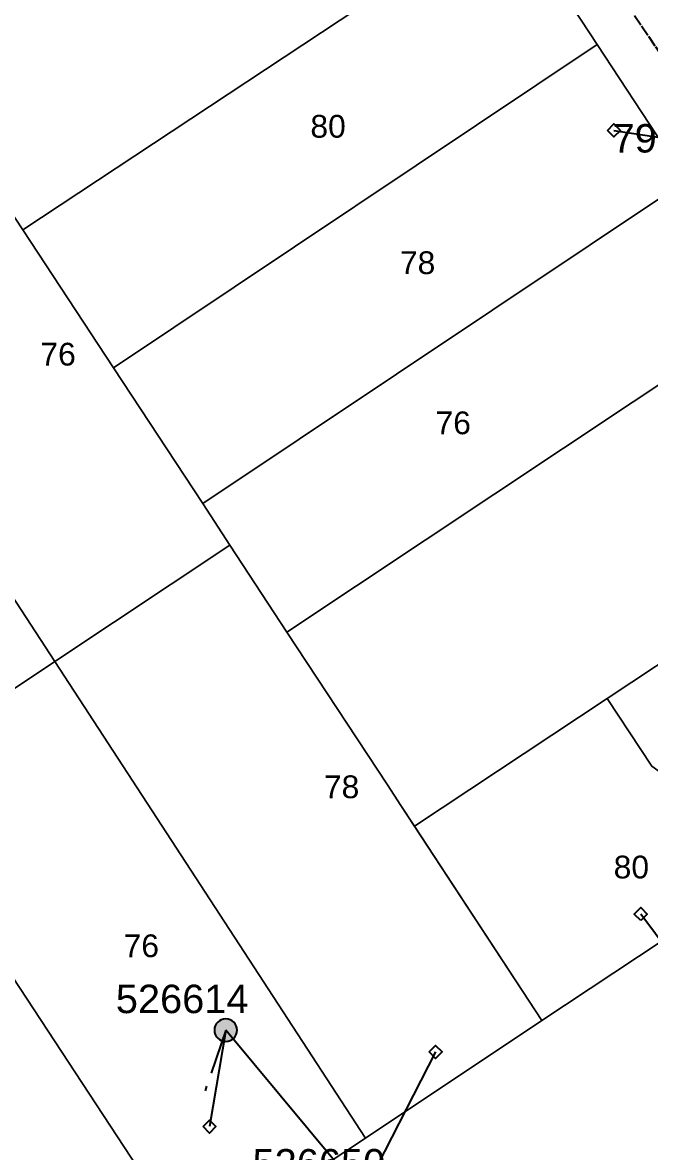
# Model space of a CAD drawing. Header units: metres. Extents: x 302064 to 304096, y 6268242 to 6271990.
# Drawn here: x 302456.1 to 302511.2, y 6271105.3 to 6271204.6 of the extents above; entities that cross this region are included whole.
import ezdxf
from ezdxf.enums import TextEntityAlignment as Align

# ---------------------------------------------------------------- set-up
doc = ezdxf.new("R2010")
doc.units = ezdxf.units.M
doc.linetypes.add('Cable Exist OH', pattern=[1, 1, 0])
doc.linetypes.add('Cable Exist UG', pattern=[8.2, 4, -1.2, 1.8, -1.2])
doc.layers.get('0').update_dxf_attribs({"color": 6})
for name, color, linetype in [('_User_LV_Exist', 7, 'Continuous'), ('Mains_HV_EXT', 1, 'Continuous'), ('Mains_LV_EXT', 5, 'Continuous'), ('Mains_SL_EXT', 3, 'Continuous'), ('Services_SP_EXT', 7, 'Continuous'), ('SupportsOH_SP_TR_HV_LV_SL_EXT', 7, 'Continuous'), ('Trench_SP_EXT', 7, 'Continuous')]:
    doc.layers.add(name, color=color, linetype=linetype)
doc.layers.add('Cadastre Land Parcels_SP_EXT', color=7, linetype='Continuous', lineweight=5)
doc.layers.add('Cadastre Roads_SP_EXT', color=9, linetype='Continuous', lineweight=5)
doc.styles.add('POLE_LABEL', font='arial.ttf')
doc.styles.get("Standard").update_dxf_attribs({"font": 'arial.ttf'})

# ---------------------------------------------------------------- blocks, each defined once
blk = doc.blocks.new('CCP_EXT')
at = {"flags": 9}
for tag, p in [('STATE', (0, -1.8)), ('USAGE', (0, -1.2)), ('LEGEND', (0, -1.4)), ('LIFE_SUPPORT', (0, -1.6)), ('NOTES', (0, -2))]:
    blk.add_attdef(tag, text='', height=0.2, dxfattribs=at).set_placement(p, align=Align.MIDDLE_LEFT)
blk.add_wipeout([(0, 0.566), (0.566, 0), (0, -0.566), (-0.566, 0)])
blk.add_lwpolyline([(-0.566, 0), (0, 0.566), (0.566, 0), (0, -0.566), (-0.566, 0)])
at = {"flags": 1}
blk.add_attdef('Z', (0, 0), '', height=0.2, dxfattribs=at)
at = {"flags": 9}
for tag, p in [('CCP_TYPE', (0, 0)), ('OPERATING_VOLTAGE', (0, -0.6)), ('ORIENTATION', (0, -0.8)), ('OWNED_BY', (0, -1)), ('CONSTRUCTED_VOLTAGE', (0, -0.2)), ('NO_PHASES', (0, -0.4))]:
    blk.add_attdef(tag, text='', height=0.2, dxfattribs=at).set_placement(p, align=Align.MIDDLE_LEFT)
blk = doc.blocks.new('POLE_EXT')
blk.add_hatch(color=256).paths.add_polyline_path([(-1, 0, 1), (1, 0, 1)])
blk.add_lwpolyline([(-1, 0, 1), (1, 0, 1)], format="xyb", close=True)
for tag, height, flags, p in [('pNumber', 2.5, 8, (-17.84, 2.067)), ('OWNED_BY', 0.2, 9, (1.355, -0.4)), ('SPECIAL_USE', 0.2, 9, (1.355, -0.8)), ('STATE', 0.2, 9, (1.355, -1)), ('PARENT', 0.2, 9, (1.355, -0.6)), ('cLV', 0.2, 9, (1.355, -1.4)), ('cHV', 0.2, 9, (1.355, -2)), ('hDepth', 0.2, 9, (1.355, -1.6)), ('hDia', 0.2, 9, (1.355, -1.8)), ('USAGE', 0.2, 9, (1.355, -1.2)), ('LBRACKET', 0.2, 9, (1.355, -2.2)), ('LExisting', 0.2, 9, (1.355, -2.4)), ('LANTNUMBER', 0.2, 9, (1.355, -2.6)), ('LOther', 0.2, 9, (1.355, -2.8)), ('LRemove', 0.2, 9, (1.355, -3)), ('cLinedev', 0.2, 9, (1.355, -3.4)), ('pExisting', 0.2, 9, (1.355, -3.8)), ('LEGEND', 0.2, 9, (1.355, -3.2)), ('LOCATION', 0.2, 9, (1.355, -3.6)), ('PFNUMBER', 0.2, 9, (1.355, -4)), ('pFooting', 0.2, 9, (1.355, -4.4)), ('pNew', 0.2, 9, (1.355, -4.6)), ('pRelocate', 0.2, 9, (1.355, -5)), ('NEWPFNUMBER', 0.2, 9, (1.355, -4.2)), ('cspan', 0.2, 9, (1.355, -6)), ('pRemove', 0.2, 9, (1.355, -5.2)), ('pReplace', 0.2, 9, (1.355, -5.4)), ('pStay', 0.2, 9, (1.355, -5.6)), ('pType', 0.2, 9, (1.355, -5.8)), ('STREETNAME', 0.2, 9, (1.355, -6.2)), ('SUBURB', 0.2, 9, (1.355, -6.4)), ('OPERATED_BY', 0.2, 9, (1.355, -7.014)), ('NOTES', 0.2, 9, (1.355, -6.6)), ('MAINTAINED_BY', 0.2, 9, (1.355, -6.814))]:
    blk.add_attdef(tag, text='', height=height, dxfattribs=dict(flags=flags)).set_placement(p, align=Align.MIDDLE_LEFT)
at = {"style": 'POLE_LABEL'}
for tag, height, flags, p in [('ASSET_NUM', 2.5, 8, (2, 2)), ('STRUCTURE_PLANT_NUMBER', 0.2, 9, (1.355, 0.028)), ('STREET_CODE', 0.2, 9, (1.355, -0.2))]:
    blk.add_attdef(tag, text='', height=height, dxfattribs=dict(at, flags=flags)).set_placement(p, align=Align.MIDDLE_LEFT)
at = {"flags": 1}
blk.add_attdef('Z', (1.355, -7.328), '', height=0.2, dxfattribs=at)

msp = doc.modelspace()

# ---------------------------------------------------------------- linework, layer by layer
at = {"layer": 'Cadastre Land Parcels_SP_EXT', "linetype": 'Continuous'}
for points in [[(302498.707, 6271214.573), (302490.856, 6271226.539), (302486.445, 6271227.054), (302446.742, 6271200.587), (302456.101, 6271186.36), (302498.707, 6271214.573)], [(302506.525, 6271202.646), (302498.707, 6271214.573), (302456.101, 6271186.36), (302464.057, 6271174.237), (302506.525, 6271202.646)], [(302514.361, 6271190.693), (302506.525, 6271202.646), (302464.057, 6271174.237), (302471.894, 6271162.284), (302514.361, 6271190.693)], [(302456.101, 6271186.36), (302446.742, 6271200.587), (302431.507, 6271190.455), (302458.896, 6271148.408), (302474.276, 6271158.648), (302471.894, 6271162.284), (302464.057, 6271174.237), (302456.101, 6271186.36)], [(302521.847, 6271179.321), (302514.361, 6271190.693), (302471.894, 6271162.284), (302474.276, 6271158.648), (302479.291, 6271150.997), (302521.847, 6271179.321)], [(302458.896, 6271148.408), (302431.507, 6271190.455), (302416.121, 6271180.19), (302443.647, 6271138.256), (302458.896, 6271148.408)], [(302507.4012, 6271145.1517), (302533.1313, 6271162.2138), (302532.0041, 6271163.933), (302531.049, 6271165.3773), (302521.8472, 6271179.321), (302479.2912, 6271150.9975), (302488.1139, 6271137.5751), (302489.3029, 6271135.7577), (302490.4928, 6271133.9403), (302507.4012, 6271145.1517)], [(302540.1836, 6271142.3887), (302541.7554, 6271149.0647), (302533.1313, 6271162.2138), (302507.4012, 6271145.1517), (302511.3435, 6271139.211), (302522.8118, 6271130.8696), (302540.1836, 6271142.3887)], [(302479.291, 6271150.997), (302474.276, 6271158.648), (302458.896, 6271148.408), (302486.183, 6271106.52), (302501.677, 6271116.855), (302489.303, 6271135.758), (302488.114, 6271137.575), (302479.291, 6271150.997)], [(302471.06, 6271096.493), (302486.183, 6271106.52), (302458.896, 6271148.408), (302443.647, 6271138.256), (302471.06, 6271096.493)], [(302522.8118, 6271130.8696), (302511.3435, 6271139.211), (302507.4012, 6271145.1517), (302490.4928, 6271133.9403), (302501.6767, 6271116.855), (302522.8118, 6271130.8696)], [(302471.06, 6271096.493), (302443.647, 6271138.256), (302428.697, 6271128.301), (302456.054, 6271086.532), (302471.06, 6271096.493)]]:
    msp.add_lwpolyline(points, close=True, dxfattribs=at)
at = {"layer": 'Services_SP_EXT'}
msp.add_lwpolyline([(302485.917, 6271101.552), (302473.9135, 6271116.0015)], dxfattribs=at)
at = {"layer": 'Trench_SP_EXT', "linetype": 'Cable Exist UG'}
msp.add_lwpolyline([(302473.9136, 6271116.0015), (302472.0942, 6271110.6599)], dxfattribs=at)

# ---------------------------------------------------------------- block references
at = {"layer": 'SupportsOH_SP_TR_HV_LV_SL_EXT'}
ref = msp.add_blockref('POLE_EXT', (302473.9135, 6271116.0016), dxfattribs=at)
ref.add_attrib('ASSET_NUM', '526614', dxfattribs={"layer": '0', "height": 2.5, "rotation": 0.010705, "style": 'POLE_LABEL'}).set_placement((302475.9135, 6271116.7516), align=Align.BOTTOM_RIGHT)
ref = msp.add_blockref('POLE_EXT', (302485.917, 6271101.552), dxfattribs=at)
ref.add_attrib('ASSET_NUM', '526650', dxfattribs={"layer": '0', "height": 2.5, "style": 'POLE_LABEL'}).set_placement((302487.917, 6271102.302), align=Align.BOTTOM_RIGHT)

# ---------------------------------------------------------------- texts
at = {"layer": 'Cadastre Land Parcels_SP_EXT'}
for s, p in [('80', (302481.3475, 6271194.454)), ('78', (302489.2093, 6271182.465)), ('76', (302457.639, 6271174.4256)), ('76', (302492.3338, 6271168.3886)), ('78', (302482.5343, 6271136.3944)), ('80', (302507.9781, 6271129.3413)), ('76', (302464.9465, 6271122.4193))]:
    msp.add_text(s, height=2, dxfattribs=at).set_placement(p)

# ---------------------------------------------------------------- next in the draw order: block references
at = {"layer": 'Services_SP_EXT'}
for p in [(302508.0006, 6271195.0959), (302492.3403, 6271114.0922), (302472.4887, 6271107.5279)]:
    msp.add_blockref('CCP_EXT', p, dxfattribs=at)
at = {"layer": 'Services_SP_EXT', "rotation": 90.0000000000002}
msp.add_blockref('CCP_EXT', (302510.3584, 6271126.206), dxfattribs=at)

# ---------------------------------------------------------------- next in the draw order: block references
at = {"layer": 'Services_SP_EXT'}
for p in [(302508.0006, 6271195.0959), (302492.3403, 6271114.0922), (302472.4887, 6271107.5279)]:
    msp.add_blockref('CCP_EXT', p, dxfattribs=at)
at = {"layer": 'Services_SP_EXT', "rotation": 90.0000000000002}
msp.add_blockref('CCP_EXT', (302510.3584, 6271126.206), dxfattribs=at)

# ---------------------------------------------------------------- next in the draw order: linework, layer by layer
at = {"layer": '_User_LV_Exist', "linetype": 'Cable Exist OH'}
msp.add_lwpolyline([(302500.6441, 6271218.9201), (302517.5334, 6271193.6515)], dxfattribs=at)
at = {"layer": 'Cadastre Roads_SP_EXT', "linetype": 'Continuous'}
msp.add_lwpolyline([(302562.9183, 6271154.838), (302557.7023, 6271162.7952), (302550.7023, 6271173.4734), (302539.5672, 6271190.4116), (302526.1508, 6271210.8812), (302516.3749, 6271225.7777), (302508.1263, 6271238.3298), (302500.5839, 6271233.1806), (302490.8563, 6271226.5392), (302498.707, 6271214.5726), (302506.5252, 6271202.6462), (302514.3614, 6271190.6933), (302521.8472, 6271179.321), (302531.049, 6271165.3773), (302532.0042, 6271163.933), (302533.1313, 6271162.2138), (302541.7554, 6271149.0648), (302562.9183, 6271154.838)], close=True, dxfattribs=at)
msp.add_lwpolyline([(302406.7766, 6271028.6486), (302422.2773, 6271038.9568), (302437.2859, 6271048.9434), (302452.5814, 6271059.1329), (302467.6014, 6271069.1348), (302482.9313, 6271079.3468), (302497.9433, 6271089.3385), (302513.2448, 6271099.5271), (302552.2453, 6271125.3941), (302540.1837, 6271142.3888), (302522.8118, 6271130.8696), (302501.6767, 6271116.8551), (302486.1829, 6271106.5203), (302471.0603, 6271096.4925), (302456.0535, 6271086.5317), (302440.7798, 6271076.4143), (302425.8364, 6271066.5314), (302410.528, 6271056.4052), (302395.4132, 6271046.4044), (302379.8128, 6271036.0512)], dxfattribs=at)
at = {"layer": 'Mains_HV_EXT', "linetype": 'Cable Exist OH'}
msp.add_lwpolyline([(302457.8221, 6271284.8119), (302480.656, 6271250.917), (302500.6441, 6271218.9201), (302515.9545, 6271196.0146), (302517.5612, 6271193.6089)], dxfattribs=at)
at = {"layer": 'Mains_LV_EXT', "linetype": 'Cable Exist OH'}
msp.add_lwpolyline([(302500.6441, 6271218.9201), (302517.5334, 6271193.6515)], dxfattribs=at)
at = {"layer": 'Mains_SL_EXT', "linetype": 'Cable Exist OH'}
msp.add_lwpolyline([(302477.564, 6271240.412), (302500.644, 6271218.92), (302517.5333, 6271193.6515)], dxfattribs=at)
at = {"layer": 'Services_SP_EXT'}
for points in [[(302508.0006, 6271195.0959), (302517.5333, 6271193.6514)], [(302522.0287, 6271110.5332), (302510.3584, 6271126.206)], [(302473.9135, 6271116.0015), (302472.4888, 6271107.5279)], [(302492.3403, 6271114.0922), (302485.917, 6271101.552)]]:
    msp.add_lwpolyline(points, dxfattribs=at)

# ---------------------------------------------------------------- next in the draw order: block references
at = {"layer": 'SupportsOH_SP_TR_HV_LV_SL_EXT'}
ref = msp.add_blockref('POLE_EXT', (302517.5334, 6271193.6515), dxfattribs=at)
ref.add_attrib('ASSET_NUM', '793966', dxfattribs={"layer": '0', "height": 2.5, "style": 'POLE_LABEL'}).set_placement((302519.5334, 6271194.4015), align=Align.MIDDLE_RIGHT)

doc.saveas('drawing.dxf')
